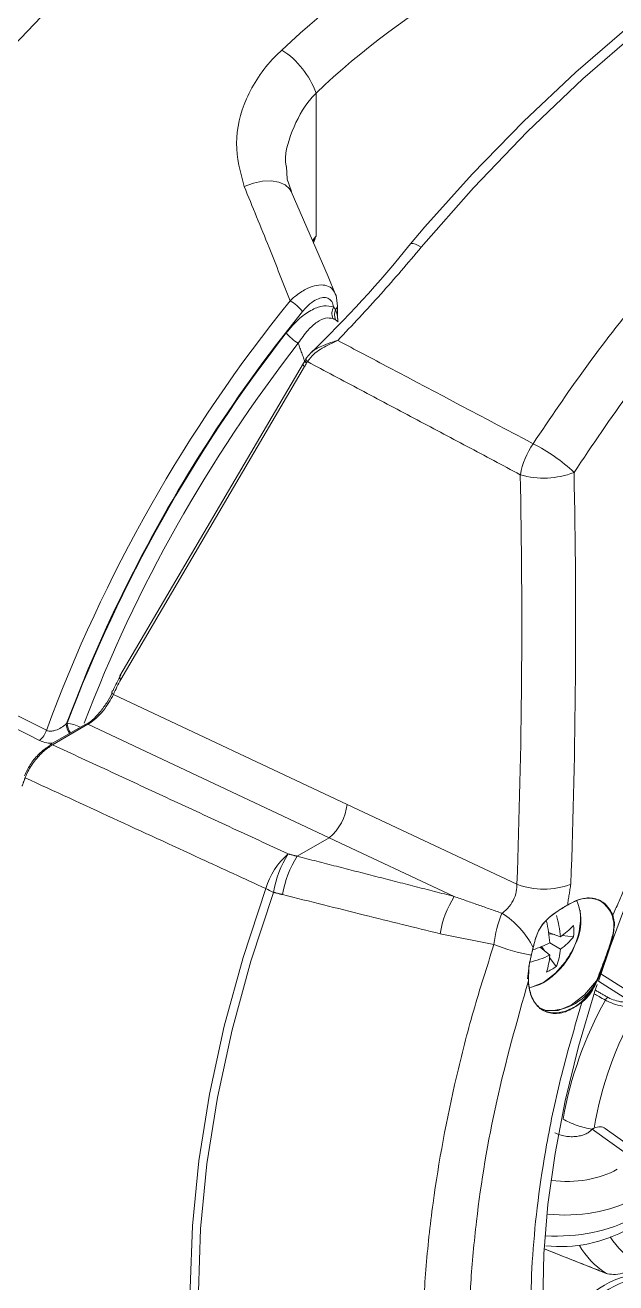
# Model space of a CAD drawing. Extents: x 11 to 120, y 2 to 94.
# Drawn here: x 92.921 to 94.362, y 10.875 to 13.945 of the extents above; entities that cross this region are included whole.
import ezdxf

# ---------------------------------------------------------------- set-up
doc = ezdxf.new("R2010")
doc.units = 0
doc.header["$MEASUREMENT"] = 0
doc.linetypes.add('SLD-Solid', pattern=[0])
doc.layers.add('OBJECT', color=7, linetype='CONTINUOUS')

msp = doc.modelspace()

# ---------------------------------------------------------------- linework, layer by layer
at = {"layer": 'OBJECT', "color": 7, "linetype": 'SLD-Solid', "lineweight": 15}
for p, q in [((93.6305, 13.7794), (93.6305, 13.43)), ((93.5972, 13.2461), (93.5309, 13.1616)), ((93.6829, 13.229), (93.6829, 13.2603)), ((93.5996, 13.1202), (93.1518, 12.3565)), ((93.6022, 13.1116), (93.1543, 12.3479)), ((93.1358, 12.311), (93.7062, 12.0429)), ((93.0683, 12.239), (92.982, 12.1892)), ((93.0735, 12.2385), (92.9871, 12.1886)), ((93.0211, 12.2401), (93.0231, 12.2413)), ((93.6626, 11.9615), (93.0735, 12.2385)), ((93.7062, 12.0429), (94.1206, 11.8481)), ((93.6626, 11.9615), (93.5844, 11.9164)), ((93.9677, 11.8181), (93.6626, 11.9615)), ((94.2267, 11.7198), (94.198, 11.7306)), ((94.2124, 11.7252), (94.1985, 11.7268)), ((94.2008, 11.7049), (94.2267, 11.6899)), ((94.2586, 11.7197), (94.2312, 11.723)), ((94.2008, 11.6749), (94.1771, 11.6944)), ((94.189, 11.6846), (94.1806, 11.6958)), ((94.2168, 11.6473), (94.2003, 11.6694)), ((94.3194, 11.6115), (94.3409, 11.6731)), ((94.1503, 11.6496), (94.1463, 11.6168)), ((94.1463, 11.6168), (94.1502, 11.6492)), ((94.1505, 11.6489), (94.1506, 11.6493)), ((94.4006, 11.5601), (94.3194, 11.6115)), ((94.3257, 11.6295), (94.4167, 11.5719)), ((94.1764, 11.5457), (94.1842, 11.5419)), ((94.1784, 11.5445), (94.1835, 11.5416)), ((94.3041, 11.2504), (94.4073, 11.1765)), ((94.4396, 11.1779), (94.3359, 11.2521)), ((94.1875, 10.9579), (94.3371, 10.8988)), ((94.3365, 10.8992), (94.3371, 10.8988))]:
    msp.add_line(p, q, dxfattribs=at)
at = {"layer": 'OBJECT', "color": 7, "linetype": 'SLD-Solid', "lineweight": 15, "flags": 128}
for points in [[(94.2448, 14.6755), (94.1278, 14.6645), (94.0073, 14.6405), (93.884, 14.6038), (93.7587, 14.5546), (93.6323, 14.4932), (93.5055, 14.42), (93.379, 14.3354), (93.2538, 14.24), (93.1305, 14.1344), (93.01, 14.0192), (92.893, 13.8951)], [(95.7781, 14.5127), (95.7133, 14.5133), (95.5891, 14.5056), (95.4618, 14.4865), (95.3318, 14.456), (95.1996, 14.4143), (95.0658, 14.3615), (94.9312, 14.298), (94.7962, 14.2239), (94.6614, 14.1397), (94.5275, 14.0457), (94.3949, 13.9424), (94.2643, 13.8302), (94.1363, 13.7096), (94.0113, 13.5811), (93.8961, 13.4526), (93.861, 13.4113)], [(95.7971, 14.5056), (95.6694, 14.5035), (95.5377, 14.4887), (95.4027, 14.4613), (95.2649, 14.4213), (95.1251, 14.3689), (94.984, 14.3045), (94.8421, 14.2283), (94.7002, 14.1407), (94.5591, 14.0421), (94.4193, 13.9331), (94.2815, 13.814), (94.1465, 13.6856), (94.0148, 13.5483), (93.8871, 13.403)], [(93.5708, 13.539), (93.5602, 13.5694), (93.5585, 13.6001)], [(93.5698, 13.5387), (93.566, 13.5452), (93.5551, 13.5551), (93.5399, 13.5618), (93.5211, 13.5648), (93.4999, 13.5641), (93.4774, 13.5595), (93.455, 13.5515)], [(93.6775, 13.2895), (93.6598, 13.3314), (93.5698, 13.5387)], [(93.8608, 13.4111), (93.861, 13.4113), (93.861, 13.4113)], [(93.861, 13.4113), (93.8634, 13.4125), (93.8675, 13.4123), (93.873, 13.4105), (93.8796, 13.4074), (93.8871, 13.403)], [(93.6826, 13.2603), (93.6793, 13.2848), (93.6769, 13.2891)], [(93.6847, 13.2214), (93.6838, 13.2229), (93.6837, 13.2289)], [(93.6047, 13.1291), (93.6035, 13.1269), (93.5996, 13.1202)], [(93.6069, 13.1328), (93.6053, 13.1303), (93.6048, 13.1291)], [(93.6085, 13.1344), (93.6075, 13.1336), (93.6069, 13.1329)], [(93.1193, 12.4755), (93.0744, 12.3737), (93.0211, 12.2401)], [(93.1352, 12.3208), (93.1339, 12.32), (93.1331, 12.319), (93.1325, 12.3178), (93.1324, 12.3165), (93.1327, 12.3151), (93.1334, 12.3137), (93.1345, 12.3123), (93.1358, 12.311)], [(93.5077, 10.0968), (93.4522, 10.2011), (93.4063, 10.3158), (93.3703, 10.4399), (93.3444, 10.5726), (93.3289, 10.7133), (93.3236, 10.8609), (93.3289, 11.0145), (93.3444, 11.1731), (93.3703, 11.3358), (93.4063, 11.5014), (93.4522, 11.669), (93.5077, 11.8375)], [(93.5269, 11.8283), (93.4715, 11.6602), (93.4257, 11.493), (93.3898, 11.3278), (93.364, 11.1655), (93.3485, 11.0072), (93.3433, 10.854), (93.3485, 10.7067), (93.364, 10.5664), (93.3898, 10.4339), (93.4257, 10.3101), (93.4715, 10.1958), (93.5269, 10.0916)], [(94.1503, 11.6496), (94.1504, 11.6495), (94.1505, 11.6494), (94.1505, 11.6494), (94.1506, 11.6493), (94.1506, 11.6493)], [(94.1855, 11.6085), (94.2151, 11.6313), (94.238, 11.658)], [(94.1487, 11.6122), (94.1487, 11.6122), (94.1486, 11.6121)], [(94.1509, 11.5964), (94.156, 11.5972), (94.1855, 11.6085)], [(94.1639, 11.5995), (94.1764, 11.6034), (94.1844, 11.6076)], [(94.3147, 11.612), (94.2856, 11.578), (94.2534, 11.5532), (94.2211, 11.54), (94.1917, 11.5396), (94.1773, 11.5452)], [(94.4314, 10.1663), (94.4208, 10.1733), (94.3668, 10.2238), (94.3196, 10.2844), (94.2797, 10.3542), (94.2469, 10.4327), (94.2212, 10.5189), (94.2018, 10.6145), (94.1894, 10.7184), (94.1842, 10.8295), (94.1865, 10.9459), (94.1964, 11.0663), (94.2137, 11.1904), (94.2385, 11.3193), (94.271, 11.4522), (94.311, 11.5872), (94.3165, 11.6032)]]:
    msp.add_lwpolyline(points, dxfattribs=at)
at = {"layer": 'OBJECT', "color": 7, "linetype": 'SLD-Solid', "lineweight": 15}
for centre, radius, start, end in [((94.9714, 12.3797), 2.0717, 106.5663, 133.4284), ((94.9907, 12.3425), 1.9787, 106.5663, 133.4284), ((93.4327, 13.7079), 0.2104, 19.8929, 57.0087), ((91.6829, 15.1567), 2.7911, 313.845, 321.2882), ((96.4494, 10.945), 3.7045, 141.0762, 159.8067), ((93.5095, 13.177), 0.1116, 38.2685, 58.8004), ((93.7026, 13.2412), 0.0333, 151.2177, 201.6726), ((93.7059, 13.2384), 0.0306, 156.2499, 203.4623), ((93.67, 13.261), 0.0129, 307.2586, 356.7702), ((96.444, 10.9482), 3.6571, 142.1204, 159.2945), ((93.6521, 13.2752), 0.1249, 220.702, 238.5936), ((96.4345, 10.9536), 3.6075, 142.122, 159.0912), ((96.4622, 10.937), 3.68, 142.8044, 155.2866), ((93.6065, 13.1176), 0.00739, 159.079, 233.6486), ((93.6115, 13.1268), 0.00725, 161.2238, 234.9653), ((93.6139, 13.1299), 0.00761, 157.3726, 231.8346), ((94.3211, 12.8131), 0.1952, 145.5837, 169.8015), ((93.9721, 12.5494), 0.4186, 46.5411, 63.3314), ((94.1863, 13.0427), 0.2033, 253.5987, 291.2593), ((93.1587, 12.3538), 0.00739, 159.079, 233.6486), ((92.9245, 12.239), 0.0504, 307.8046, 342.4077), ((93.0662, 12.242), 0.0452, 182.4652, 214.7006), ((93.0113, 12.1422), 0.0998, 63.6932, 83.2314), ((93.0676, 12.243), 0.0446, 182.2365, 214.9293), ((93.0704, 12.2344), 0.00508, 53.2119, 114.1443), ((92.9844, 12.1855), 0.00443, 123.1576, 176.7656), ((92.984, 12.1845), 0.00508, 53.2119, 114.1443), ((93.5823, 12.0569), 0.1247, 310.0893, 353.5496), ((96.6503, 10.89), 2.4386, 152.4625, 161.269), ((93.6751, 11.7888), 0.1744, 130.1927, 163.7871), ((93.7748, 11.7874), 0.2513, 147.6279, 170.6482), ((93.7967, 11.7819), 0.2513, 147.6447, 170.6277), ((93.6559, 12.1221), 0.3209, 242.4959, 246.2959), ((94.1863, 12.0243), 0.1881, 249.5484, 290.5094), ((94.181, 11.6847), 0.2516, 147.9842, 170.2524), ((94.2436, 11.7972), 0.000417, 231.0999, 17.2787), ((94.1499, 11.759), 0.1268, 330.2415, 22.5034), ((94.3344, 11.6727), 0.2713, 157.3186, 174.0368), ((93.9715, 11.5985), 0.2113, 26.6515, 57.7969), ((94.088, 11.7688), 0.1878, 300.8969, 4.9829), ((93.9792, 11.6997), 0.2484, 4.6605, 16.895), ((94.3506, 11.7798), 0.0012, 248.8162, 319.3965), ((94.267, 11.7419), 0.091, 6.9186, 23.8512), ((94.3508, 11.7795), 0.0012, 247.9167, 319.2627), ((94.2669, 11.7419), 0.0911, 7.112, 23.5608), ((94.3537, 11.7732), 0.00125, 247.6784, 315.9492), ((93.8885, 11.6839), 0.313, 3.8355, 13.6656), ((94.142, 11.8492), 0.1546, 303.2272, 318.9729), ((94.1194, 11.7337), 0.14, 354.2678, 5.7322), ((94.358, 11.7543), 0.00128, 238.9268, 311.7386), ((94.358, 11.754), 0.00129, 239.532, 311.5737), ((94.2323, 12.1179), 0.4495, 248.0966, 260.1863), ((94.0649, 11.981), 0.3078, 287.9546, 296.202), ((94.148, 11.8061), 0.1404, 304.1266, 322.0436), ((94.0945, 11.8994), 0.2484, 283.1028, 295.3367), ((94.0463, 11.6836), 0.1547, 341.0252, 356.7698), ((94.0867, 11.7), 0.1404, 337.9552, 355.8706), ((94.0587, 11.7869), 0.2208, 324.2814, 335.724), ((94.1501, 11.6491), 0.000405, 266.6619, 332.0251), ((94.1502, 11.6495), 0.000406, 266.4522, 331.4349), ((94.1351, 11.7609), 0.14, 294.2647, 305.73), ((94.1978, 11.6703), 0.1306, 266.7114, 333.5412), ((94.3142, 11.6098), 0.00241, 41.5056, 78.2211), ((94.3142, 11.6097), 0.00239, 41.0809, 78.5616), ((95.1531, 11.1107), 0.9345, 150.9023, 169.8895), ((94.2775, 11.5591), 0.00185, 15.0115, 58.9095), ((95.1387, 11.1207), 0.8398, 149.7373, 170.9562), ((94.3497, 11.5589), 0.0146, 117.2051, 154.5487), ((94.2261, 11.3048), 0.3413, 264.0748, 299.1993), ((94.4607, 11.0805), 0.2198, 211.4196, 235.5988), ((94.5144, 11.09), 0.1952, 211.8027, 238.7958), ((94.4485, 10.6711), 0.2291, 92.6608, 147.2995), ((94.4633, 10.6602), 0.2319, 92.8051, 148.5995)]:
    msp.add_arc(centre, radius, start, end, dxfattribs=at)
for centre, major_axis, ratio, start_param, end_param in [((93.2456, 13.4508), (-0.2555, 0.4414), 0.719689, 3.529058, 3.556106), ((80.3228, 17.0088), (-8.654, 14.9534), 0.719689, 3.993491, 4.057939), ((80.3839, 17.0441), (-8.7039, 15.04), 0.71887, 3.993498, 4.057946), ((93.503, 12.0255), (-0.2504, 0.4328), 0.716843, 0.38749, 0.495749), ((93.4969, 12.022), (-0.2454, 0.4241), 0.719689, 0.387465, 0.495724), ((94.3042, 11.201), (0.0301, 0.0521), 0.57554, 6.226636, 6.949696), ((94.2309, 11.2393), (0.1899, -0.0107), 0.611383, 4.608838, 5.532292), ((94.2283, 11.1918), (0.2499, -0.0106), 0.603442, 4.601982, 5.523269), ((94.2283, 11.1268), (0.2499, 0.0096), 0.549881, 4.537998, 5.476626)]:
    msp.add_ellipse(centre, major_axis=major_axis, ratio=ratio, start_param=start_param, end_param=end_param, dxfattribs=at)
for points, knots in [([(94.16, 12.9234), (94.2018, 12.9854), (94.2856, 13.1096), (94.4223, 13.2848), (94.5672, 13.4506), (94.7185, 13.6024), (94.8741, 13.7387), (95.0337, 13.8595), (95.1987, 13.9651), (95.365, 14.0525), (95.5305, 14.1213), (95.6946, 14.172), (95.8592, 14.205), (96.0243, 14.2193), (96.1884, 14.2154), (96.2938, 14.1957), (96.3467, 14.1858)], [0, 0, 0, 0, 0.069874, 0.140224, 0.21209, 0.284485, 0.354361, 0.42473, 0.496663, 0.569139, 0.63829, 0.70792, 0.779053, 0.850702, 0.925062, 1, 1, 1, 1]), ([(96.3696, 14.071), (96.3223, 14.0803), (96.2273, 14.0989), (96.0766, 14.1052), (95.9204, 14.095), (95.7614, 14.0661), (95.6019, 14.0196), (95.4423, 13.9559), (95.2816, 13.8739), (95.124, 13.7754), (94.9712, 13.6623), (94.8235, 13.5354), (94.679, 13.3932), (94.5355, 13.2319), (94.394, 13.0528), (94.3048, 12.9199), (94.2601, 12.8532)], [0, 0, 0, 0, 0.069423, 0.139315, 0.210704, 0.282616, 0.352042, 0.421958, 0.493432, 0.565446, 0.634079, 0.703187, 0.773786, 0.844894, 0.922121, 1, 1, 1, 1]), ([(93.455, 13.5515), (93.4457, 13.5862), (93.4271, 13.6562), (93.4552, 13.7688), (93.5039, 13.8437), (93.541, 13.8785), (93.5472, 13.8843)], [0, 0, 0, 0, 0.304165, 0.612213, 0.935018, 1, 1, 1, 1]), ([(93.6305, 13.7794), (93.6262, 13.7749), (93.6005, 13.7474), (93.5702, 13.6884), (93.5522, 13.6281), (93.5574, 13.6), (93.5574, 13.5997)], [0, 0, 0, 0, 0.091034, 0.549562, 0.995396, 1, 1, 1, 1]), ([(93.5673, 13.2725), (93.5502, 13.316), (93.513, 13.4103), (93.4753, 13.502), (93.455, 13.5515)], [0, 0, 0, 0, 0.460735, 1, 1, 1, 1]), ([(93.6226, 13.4171), (93.6227, 13.4172), (93.6245, 13.4205), (93.6271, 13.4246), (93.6297, 13.4288), (93.6304, 13.4298), (93.6305, 13.43)], [0, 0, 0, 0, 0.029579, 0.752125, 0.954862, 1, 1, 1, 1]), ([(93.6305, 13.43), (93.6304, 13.4298), (93.6282, 13.4244), (93.6261, 13.419), (93.624, 13.4138)], [0, 0, 0, 0, 0.033973, 1, 1, 1, 1]), ([(93.8871, 13.403), (93.8547, 13.3647), (93.7895, 13.2878), (93.7189, 13.213), (93.6834, 13.1755)], [0, 0, 0, 0, 0.498142, 1, 1, 1, 1]), ([(93.5673, 13.2725), (93.5723, 13.277), (93.5855, 13.289), (93.608, 13.3029), (93.6323, 13.3112), (93.6529, 13.3114), (93.6691, 13.3045), (93.6745, 13.2942), (93.6771, 13.2893)], [0, 0, 0, 0, 0.119484, 0.319503, 0.500045, 0.670108, 0.842155, 1, 1, 1, 1]), ([(93.6734, 13.2573), (93.6729, 13.2596), (93.6713, 13.267), (93.6652, 13.2761), (93.6539, 13.281), (93.6398, 13.2795), (93.6236, 13.2717), (93.6089, 13.2597), (93.6004, 13.2499), (93.5972, 13.2461)], [0, 0, 0, 0, 0.072611, 0.232465, 0.384312, 0.536497, 0.701328, 0.887553, 1, 1, 1, 1]), ([(93.5574, 13.1937), (93.5684, 13.2065), (93.5886, 13.2298), (93.6207, 13.2516), (93.65, 13.2625), (93.6656, 13.259), (93.6734, 13.2573)], [0, 0, 0, 0, 0.296309, 0.542641, 0.770962, 1, 1, 1, 1]), ([(93.6779, 13.2507), (93.6803, 13.2451), (93.6835, 13.238), (93.6826, 13.2305), (93.6824, 13.2289)], [0, 0, 0, 0, 0.792094, 1, 1, 1, 1]), ([(93.6717, 13.2289), (93.6657, 13.23), (93.6537, 13.2321), (93.6322, 13.221), (93.6089, 13.2006), (93.5948, 13.18), (93.587, 13.1686)], [0, 0, 0, 0, 0.220289, 0.445216, 0.694221, 1, 1, 1, 1]), ([(93.6085, 13.1344), (93.6122, 13.1391), (93.6214, 13.1507), (93.6451, 13.1628), (93.6665, 13.1706), (93.6786, 13.1741), (93.6821, 13.1751), (93.6833, 13.1754), (93.6834, 13.1755)], [0, 0, 0, 0, 0.246968, 0.616294, 0.888225, 0.963536, 0.996189, 1, 1, 1, 1]), ([(93.6834, 13.1755), (93.6833, 13.1754), (93.6821, 13.1749), (93.6738, 13.1714), (93.6529, 13.1614), (93.6262, 13.1456), (93.614, 13.1301), (93.6092, 13.1239)], [0, 0, 0, 0, 0.004008, 0.038977, 0.268223, 0.708725, 1, 1, 1, 1]), ([(93.6834, 13.1755), (93.7256, 13.1532), (93.8844, 13.0693), (94.0433, 12.9852), (94.16, 12.9234)], [0, 0, 0, 0, 0.265214, 1, 1, 1, 1]), ([(92.9554, 12.1992), (92.6727, 12.3407), (92.2682, 12.5432), (91.8639, 12.7458), (91.7422, 12.8068)], [0, 0, 0, 0, 0.699038, 1, 1, 1, 1]), ([(92.1189, 12.6517), (92.1342, 12.644), (92.2109, 12.6055), (92.4955, 12.4629), (92.7647, 12.3279), (92.9726, 12.2238)], [0, 0, 0, 0, 0.053919, 0.269597, 1, 1, 1, 1]), ([(93.0723, 12.2399), (93.0767, 12.243), (93.0876, 12.2505), (93.1043, 12.2689), (93.1202, 12.2913), (93.1292, 12.3073), (93.1325, 12.3149), (93.1328, 12.3155)], [0, 0, 0, 0, 0.179919, 0.439567, 0.703799, 0.976544, 1, 1, 1, 1]), ([(93.1358, 12.311), (93.1326, 12.3047), (93.126, 12.2921), (93.1112, 12.2713), (93.0941, 12.2529), (93.081, 12.2428), (93.0743, 12.2389), (93.0735, 12.2385)], [0, 0, 0, 0, 0.245139, 0.490501, 0.730317, 0.965345, 1, 1, 1, 1]), ([(93.0211, 12.2401), (93.0171, 12.2367), (93.0094, 12.2301), (92.9968, 12.2241), (92.9875, 12.222), (92.9808, 12.2217), (92.9762, 12.2223), (92.9734, 12.2234), (92.9726, 12.2238)], [0, 0, 0, 0, 0.29554, 0.57572, 0.740311, 0.809198, 0.945635, 1, 1, 1, 1]), ([(92.9871, 12.1886), (92.979, 12.183), (92.9628, 12.1718), (92.9402, 12.1459), (92.9267, 12.1234), (92.9216, 12.1106), (92.9206, 12.108)], [0, 0, 0, 0, 0.30705, 0.614016, 0.922363, 1, 1, 1, 1]), ([(92.9554, 12.1992), (92.9556, 12.1991), (92.9609, 12.1965), (92.9711, 12.1927), (92.9825, 12.1923), (92.9871, 12.1921)], [0, 0, 0, 0, 0.014306, 0.602617, 1, 1, 1, 1]), ([(92.9189, 12.1129), (92.9232, 12.1221), (92.9317, 12.1404), (92.9518, 12.1645), (92.9686, 12.1788), (92.978, 12.1845), (92.98, 12.1857)], [0, 0, 0, 0, 0.304819, 0.609529, 0.915797, 1, 1, 1, 1]), ([(93.5077, 11.8375), (93.4549, 11.8618), (93.2591, 11.9519), (93.0634, 12.0421), (92.9206, 12.108)], [0, 0, 0, 0, 0.269854, 1, 1, 1, 1]), ([(93.9331, 11.7273), (93.8715, 11.7425), (93.7432, 11.7741), (93.6152, 11.8061), (93.5487, 11.8228)], [0, 0, 0, 0, 0.480478, 1, 1, 1, 1]), ([(94.0841, 11.7773), (94.0859, 11.7786), (94.0938, 11.7843), (94.1061, 11.7977), (94.1169, 11.8186), (94.1207, 11.836), (94.1206, 11.8454), (94.1206, 11.8481)], [0, 0, 0, 0, 0.080939, 0.365196, 0.637409, 0.898732, 1, 1, 1, 1]), ([(94.1604, 11.6933), (94.1644, 11.71), (94.1716, 11.7395), (94.2031, 11.7724), (94.229, 11.7879), (94.2419, 11.796), (94.244, 11.7973)], [0, 0, 0, 0, 0.353797, 0.623722, 0.940059, 1, 1, 1, 1]), ([(94.2433, 11.7969), (94.2302, 11.789), (94.2056, 11.7742), (94.174, 11.742), (94.1648, 11.7124), (94.1612, 11.6968), (94.1604, 11.6933)], [0, 0, 0, 0, 0.352536, 0.661542, 0.924397, 1, 1, 1, 1]), ([(94.3502, 11.7787), (94.3439, 11.788), (94.3313, 11.8066), (94.3007, 11.8161), (94.2701, 11.8118), (94.2507, 11.801), (94.2433, 11.7969)], [0, 0, 0, 0, 0.276326, 0.552665, 0.828652, 1, 1, 1, 1]), ([(94.244, 11.7973), (94.2561, 11.8035), (94.2802, 11.816), (94.3139, 11.8147), (94.3381, 11.801), (94.3478, 11.7852), (94.3516, 11.7791)], [0, 0, 0, 0, 0.275398, 0.550788, 0.826421, 1, 1, 1, 1]), ([(94.3147, 11.6121), (94.3209, 11.6276), (94.333, 11.6581), (94.3483, 11.7022), (94.3571, 11.7322), (94.3573, 11.7478), (94.3573, 11.7529)], [0, 0, 0, 0, 0.307575, 0.605514, 0.870211, 1, 1, 1, 1]), ([(94.3588, 11.753), (94.3577, 11.7405), (94.3556, 11.7156), (94.339, 11.672), (94.3265, 11.6355), (94.3183, 11.6167), (94.316, 11.6114)], [0, 0, 0, 0, 0.309278, 0.616002, 0.89125, 1, 1, 1, 1]), ([(94.0646, 9.9651), (94.0453, 9.9987), (94.0066, 10.0661), (93.9613, 10.1855), (93.9259, 10.3185), (93.903, 10.4592), (93.8912, 10.6039), (93.8892, 10.7509), (93.8969, 10.9065), (93.9191, 11.1138), (93.9586, 11.3262), (94.013, 11.5386), (94.0474, 11.6467), (94.0646, 11.7009)], [0, 0, 0, 0, 0.088396, 0.177531, 0.26901, 0.361303, 0.442162, 0.523579, 0.606757, 0.690543, 0.843256, 0.921374, 1, 1, 1, 1]), ([(94.1486, 11.6121), (94.1208, 11.5137), (94.0646, 11.3146), (94.0247, 11.0683), (94.0066, 10.8733), (94.0016, 10.726), (94.0056, 10.5838), (94.023, 10.4126), (94.0628, 10.2202), (94.1197, 10.0997), (94.1486, 10.0387)], [0, 0, 0, 0, 0.158308, 0.320393, 0.4075, 0.494607, 0.584228, 0.67385, 0.834938, 1, 1, 1, 1]), ([(94.1486, 11.6129), (94.1504, 11.5994), (94.1539, 11.5724), (94.1738, 11.5452), (94.2019, 11.5321), (94.2361, 11.5351), (94.2626, 11.5485), (94.2764, 11.5591), (94.2785, 11.5607)], [0, 0, 0, 0, 0.19323, 0.386467, 0.579539, 0.772364, 0.965005, 1, 1, 1, 1]), ([(94.2793, 11.5596), (94.2674, 11.5516), (94.2434, 11.5355), (94.2082, 11.5303), (94.1785, 11.5403), (94.1574, 11.5655), (94.1497, 11.5927), (94.1487, 11.6095), (94.1486, 11.6121)], [0, 0, 0, 0, 0.192555, 0.385109, 0.577707, 0.770474, 0.963486, 1, 1, 1, 1]), ([(94.2785, 11.5607), (94.2888, 11.5716), (94.3029, 11.5866), (94.3122, 11.6066), (94.3147, 11.612)], [0, 0, 0, 0, 0.730797, 1, 1, 1, 1]), ([(94.316, 11.6112), (94.3087, 11.5967), (94.2988, 11.5768), (94.2835, 11.5633), (94.2793, 11.5596)], [0, 0, 0, 0, 0.729925, 1, 1, 1, 1]), ([(94.3365, 11.5652), (94.3314, 11.5681), (94.3222, 11.5732), (94.3131, 11.5784), (94.309, 11.5806)], [0, 0, 0, 0, 0.55831, 1, 1, 1, 1]), ([(94.2793, 10.2297), (94.2695, 10.2486), (94.2318, 10.3209), (94.1835, 10.4708), (94.1526, 10.692), (94.154, 10.9416), (94.1836, 11.1753), (94.2276, 11.3838), (94.262, 11.5008), (94.2793, 11.5596)], [0, 0, 0, 0, 0.062214, 0.238483, 0.419893, 0.595629, 0.776478, 0.887615, 1, 1, 1, 1]), ([(94.4169, 11.5493), (94.4167, 11.5493), (94.4136, 11.5487), (94.4038, 11.5477), (94.3849, 11.5488), (94.3617, 11.554), (94.3456, 11.5603), (94.3383, 11.5642), (94.3365, 11.5652)], [0, 0, 0, 0, 0.008302, 0.15352, 0.438825, 0.698284, 0.923791, 1, 1, 1, 1]), ([(94.343, 11.5719), (94.3445, 11.5711), (94.3506, 11.5678), (94.3643, 11.5629), (94.3834, 11.5594), (94.3949, 11.5599), (94.4006, 11.5601)], [0, 0, 0, 0, 0.092743, 0.368056, 0.688408, 1, 1, 1, 1]), ([(94.2331, 11.2748), (94.2381, 11.2722), (94.2488, 11.2666), (94.2674, 11.2592), (94.2872, 11.253), (94.2981, 11.2513), (94.3041, 11.2504)], [0, 0, 0, 0, 0.221249, 0.475943, 0.71388, 1, 1, 1, 1]), ([(94.3041, 11.2504), (94.3022, 11.2482), (94.2985, 11.244), (94.2898, 11.2388), (94.2791, 11.2347), (94.2665, 11.2323), (94.2528, 11.2315), (94.2386, 11.2329), (94.2248, 11.236), (94.2169, 11.2396), (94.213, 11.2414)], [0, 0, 0, 0, 0.112477, 0.225058, 0.347499, 0.470285, 0.600653, 0.730922, 0.866007, 1, 1, 1, 1]), ([(94.3365, 10.8992), (94.3383, 10.8985), (94.3456, 10.896), (94.3617, 10.8948), (94.3849, 10.8999), (94.4038, 10.9102), (94.4136, 10.9185), (94.4167, 10.9216), (94.4169, 10.9218)], [0, 0, 0, 0, 0.076209, 0.301716, 0.561175, 0.84648, 0.991698, 1, 1, 1, 1])]:
    msp.add_open_spline(points, degree=3, knots=knots, dxfattribs=at)
for points in [[(93.6217, 13.4192), (93.6305, 13.43)], [(93.6734, 13.2573), (93.6779, 13.2507)], [(93.6778, 13.2262), (93.6717, 13.2289)], [(93.6843, 13.221), (93.6778, 13.2262)], [(93.6039, 13.1215), (93.587, 13.1686)], [(93.6092, 13.1239), (93.6074, 13.1208)], [(94.1289, 12.8477), (93.6092, 13.1239)], [(92.9871, 12.1886), (93.5626, 11.922)], [(92.9206, 12.108), (92.9132, 12.0876)], [(94.3546, 11.7723), (94.4641, 12.0188)], [(93.5626, 11.922), (93.5844, 11.9164)], [(93.5844, 11.9164), (93.9677, 11.8181)], [(93.5487, 11.8228), (93.5269, 11.8283)], [(94.2521, 11.8481), (94.244, 11.7973)], [(93.9677, 11.8181), (94.0841, 11.7773)], [(94.3504, 11.7783), (94.3502, 11.7787)], [(94.3532, 11.772), (94.3504, 11.7783)], [(94.3518, 11.7787), (94.3516, 11.7791)], [(94.3518, 11.7787), (94.3546, 11.7723)], [(94.3573, 11.7532), (94.3532, 11.772)], [(94.3546, 11.7723), (94.3588, 11.7533)], [(94.3573, 11.7532), (94.3573, 11.7529)], [(94.3588, 11.753), (94.3588, 11.7533)], [(94.0646, 11.7009), (93.9331, 11.7273)], [(94.1502, 11.6491), (94.1557, 11.675)], [(94.1558, 11.6754), (94.1503, 11.6496)], [(94.1557, 11.675), (94.1604, 11.6933)], [(94.1604, 11.6933), (94.1558, 11.6754)], [(94.1502, 11.6492), (94.1486, 11.6129)], [(94.1486, 11.6121), (94.1501, 11.6487)], [(94.1502, 11.6491), (94.1501, 11.6487)], [(94.3147, 11.6121), (94.3147, 11.612)], [(94.316, 11.6112), (94.316, 11.6114)], [(94.3117, 11.5894), (94.343, 11.5719)], [(94.3093, 11.2527), (94.3041, 11.2504)], [(94.1875, 10.9579), (94.3365, 10.8992)]]:
    msp.add_open_spline(points, degree=1, dxfattribs=at)

doc.saveas('drawing.dxf')
